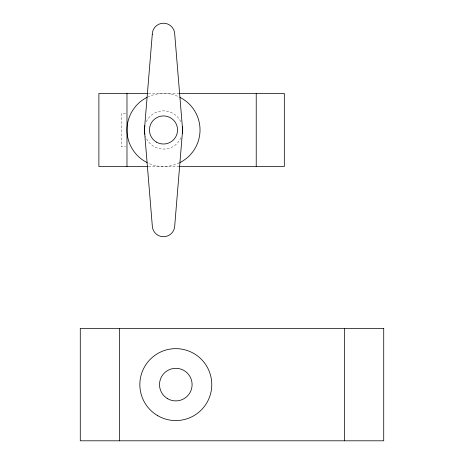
<?xml version="1.0" encoding="UTF-8"?>
<svg xmlns="http://www.w3.org/2000/svg" width="464" height="464" viewBox="0 0 464 464"><rect width="100%" height="100%" fill="white"/><g stroke="black" fill="none" stroke-linecap="round" stroke-linejoin="round"><path stroke-width="0.35" stroke-dasharray="2.32 1.74" d="M148.468 93.444L178.971 93.444M125.576 113.535L121.359 113.535L121.359 146.827L125.576 146.827M148.468 166.495L178.971 166.495M181.018 137.611A19.105 19.105 0 0 1 145.47 136.271M146.293 121.672A19.105 19.105 0 0 1 181.018 122.328M179.365 162.87A36.528 36.528 0 0 1 147.651 162.87M147.651 97.063A36.528 36.528 0 0 1 179.365 97.063"/><path stroke-width="0.7" d="M147.923 93.444L98.884 93.444L98.884 166.495L147.923 166.495M179.446 93.444L284.322 93.444L284.322 166.495L179.446 166.495M344.387 328.413L344.387 440.8M256.227 93.444L256.227 166.495M126.979 93.444L126.979 166.495M119.613 328.413L119.613 440.8M182.277 126.411A19.105 19.105 0 0 1 182.277 133.528M144.884 134.224A19.105 19.105 0 0 1 144.884 125.709M179.98 97.365A36.528 36.528 0 0 1 179.98 162.568M147.036 162.568A36.528 36.528 0 0 1 147.036 97.365M152.267 34.44L144.403 129.966L152.267 225.498A11.24 11.24 0 0 0 163.508 236.733A11.24 11.24 0 0 0 174.748 225.498L182.613 129.966L174.748 34.44A11.24 11.24 0 0 0 163.508 23.2A11.24 11.24 0 0 0 152.267 34.44M383.722 328.413L80.278 328.413L80.278 440.8L383.722 440.8L383.722 328.413M156.484 142.135A14.048 14.048 0 0 0 177.555 129.966A14.048 14.048 0 0 0 156.484 117.804A14.048 14.048 0 0 0 156.484 142.135M157.824 415.75A35.966 35.966 0 0 0 211.77 384.604A35.966 35.966 0 0 0 157.824 353.464A35.966 35.966 0 0 0 157.824 415.75M167.661 398.721A16.298 16.298 0 0 0 192.102 384.604A16.298 16.298 0 0 0 167.661 370.492A16.298 16.298 0 0 0 167.661 398.721"/></g></svg>
